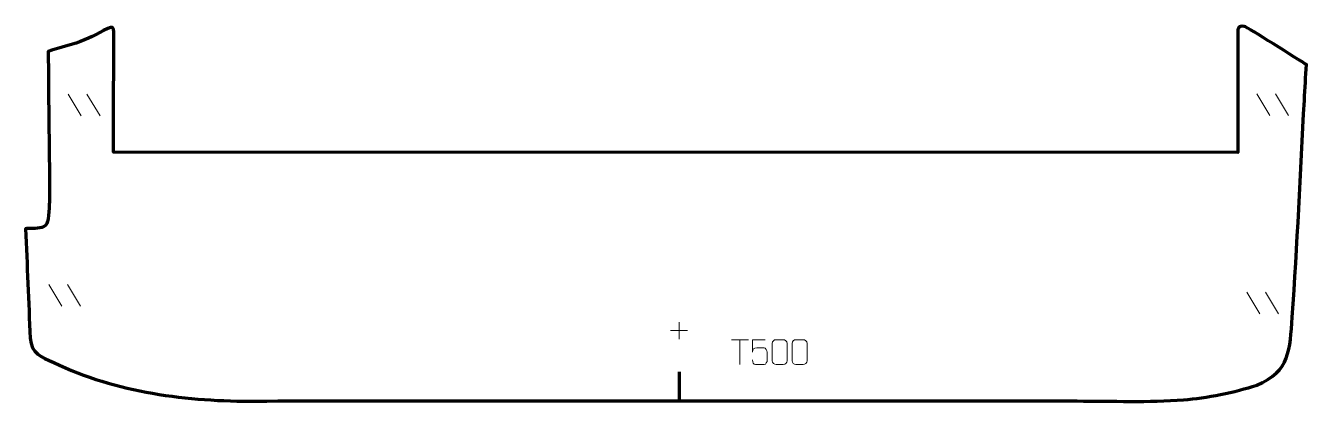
# Model space of a CAD drawing. Header units: millimetres. Extents: x 701 to 1989, y -35 to 344.
import ezdxf

# ---------------------------------------------------------------- set-up
doc = ezdxf.new("R2010")
doc.units = ezdxf.units.MM
doc.header["$MEASUREMENT"] = 0
doc.layers.add('layer 2', color=7, linetype='Continuous')
doc.layers.add('layer 3', color=7, linetype='Continuous')

msp = doc.modelspace()

# ---------------------------------------------------------------- linework, layer by layer
at = {"layer": 'layer 2', "color": 142, "lineweight": 9}
for points in [[(743.8564, 274.9119), (743.8564, 274.9119), (757.0018, 253.0697), (757.0018, 253.0697)], [(743.8564, 274.9119), (743.8564, 274.9119), (757.0018, 253.0697), (757.0018, 253.0697)], [(762.7064, 274.9119), (762.7064, 274.9119), (775.8518, 253.0697), (775.8518, 253.0697)], [(762.7064, 274.9119), (762.7064, 274.9119), (775.8518, 253.0697), (775.8518, 253.0697)], [(1938.7538, 275.4841), (1938.7538, 275.4841), (1951.8991, 253.6419), (1951.8991, 253.6419)], [(1938.7538, 275.4841), (1938.7538, 275.4841), (1951.8991, 253.6419), (1951.8991, 253.6419)], [(1957.6037, 275.4841), (1957.6037, 275.4841), (1970.7491, 253.642), (1970.7491, 253.642)], [(1957.6037, 275.4841), (1957.6037, 275.4841), (1970.7491, 253.642), (1970.7491, 253.642)], [(724.3033, 83.4587), (724.3033, 83.4587), (737.4487, 61.6165), (737.4487, 61.6165)], [(724.3033, 83.4587), (724.3033, 83.4587), (737.4487, 61.6165), (737.4487, 61.6165)], [(743.1533, 83.4587), (743.1533, 83.4587), (756.2987, 61.6166), (756.2987, 61.6166)], [(743.1533, 83.4587), (743.1533, 83.4587), (756.2987, 61.6166), (756.2987, 61.6166)], [(1928.7648, 75.7054), (1928.7648, 75.7054), (1941.9102, 53.8632), (1941.9102, 53.8632)], [(1928.7648, 75.7054), (1928.7648, 75.7054), (1941.9102, 53.8632), (1941.9102, 53.8632)], [(1947.6148, 75.7054), (1947.6148, 75.7054), (1960.7602, 53.8632), (1960.7602, 53.8632)], [(1947.6148, 75.7054), (1947.6148, 75.7054), (1960.7602, 53.8632), (1960.7602, 53.8632)], [(1358.0001, 45.6643), (1358.0001, 45.6643), (1358.0001, 28.5305), (1358.0001, 28.5305)], [(1349.4332, 37.0974), (1349.4332, 37.0974), (1366.567, 37.0974), (1366.567, 37.0974)], [(1410.681, 27.9282), (1410.681, 27.9282), (1427.6494, 27.9282), (1427.6494, 27.9282)], [(1419.1654, 3.0258), (1419.1654, 3.0258), (1419.1654, 27.9518), (1419.1654, 27.9518)]]:
    msp.add_open_spline(points, degree=3, dxfattribs=at)
for points, knots in [([(1444.5312, 27.9298), (1444.5312, 27.9298), (1431.6938, 27.9298), (1431.6938, 27.9298), (1431.6938, 27.9298), (1431.694, 23.7038), (1431.694, 19.4776), (1431.6938, 15.2511), (1431.6938, 15.2511), (1431.6935, 18.5575), (1433.3226, 19.6282), (1436.1316, 19.6886), (1436.1316, 19.6886), (1438.5684, 19.6889), (1441.0052, 19.6889), (1443.4418, 19.6886), (1443.4418, 19.6886), (1445.0897, 19.6954), (1446.563, 17.3175), (1446.5915, 15.2511), (1446.5915, 15.2511), (1446.5912, 12.6666), (1446.5912, 10.0819), (1446.5915, 7.4971), (1446.5915, 7.4971), (1446.6376, 5.5399), (1445.1399, 3.1063), (1443.5157, 3.0479), (1443.5157, 3.0479), (1441.5614, 3.0481), (1436.6719, 3.0481), (1434.717, 3.0479), (1434.717, 3.0479), (1432.8736, 3.039), (1431.7677, 5.0016), (1431.7469, 7.55)], [0, 0, 0, 0, 0.1, 0.1, 0.1, 0.1, 0.2, 0.2, 0.2, 0.2, 0.3, 0.3, 0.3, 0.3, 0.4, 0.4, 0.4, 0.4, 0.5, 0.5, 0.5, 0.5, 0.6, 0.6, 0.6, 0.6, 0.7, 0.7, 0.7, 0.7, 0.8, 0.8, 0.8, 0.8, 1, 1, 1, 1]), ([(1455.5442, 27.9742), (1457.9077, 27.9742), (1460.2716, 27.9742), (1462.6355, 27.9742), (1462.6355, 27.9742), (1464.6138, 28.0098), (1466.6376, 26.5172), (1466.6647, 24.0778), (1466.6647, 24.0778), (1466.6643, 18.3267), (1466.6643, 12.5753), (1466.6647, 6.8235), (1466.6647, 6.8235), (1466.5226, 4.4984), (1464.8182, 3.0178), (1462.6355, 3.0069), (1462.6355, 3.0069), (1460.2657, 3.0073), (1457.8959, 3.0073), (1455.5266, 3.0069), (1455.5266, 3.0069), (1453.5702, 2.9015), (1451.5661, 4.7873), (1451.5774, 6.8061), (1451.5774, 6.8061), (1451.5778, 12.5803), (1451.5778, 18.3541), (1451.5774, 24.1276), (1451.5774, 24.1276), (1451.5817, 26.2672), (1453.3568, 27.9878), (1455.5442, 27.9742)], [0, 0, 0, 0, 0.111111111, 0.111111111, 0.111111111, 0.111111111, 0.222222222, 0.222222222, 0.222222222, 0.222222222, 0.333333333, 0.333333333, 0.333333333, 0.333333333, 0.444444444, 0.444444444, 0.444444444, 0.444444444, 0.555555556, 0.555555556, 0.555555556, 0.555555556, 0.666666667, 0.666666667, 0.666666667, 0.666666667, 0.777777778, 0.777777778, 0.777777778, 0.777777778, 1, 1, 1, 1]), ([(1475.5221, 27.9742), (1477.8856, 27.9742), (1480.2495, 27.9742), (1482.6134, 27.9742), (1482.6134, 27.9742), (1484.5917, 28.0098), (1486.6155, 26.5172), (1486.6425, 24.0778), (1486.6425, 24.0778), (1486.6421, 18.3267), (1486.6421, 12.5753), (1486.6425, 6.8235), (1486.6425, 6.8235), (1486.5005, 4.4984), (1484.796, 3.0178), (1482.6134, 3.0069), (1482.6134, 3.0069), (1480.2436, 3.0073), (1477.8738, 3.0073), (1475.5044, 3.0069), (1475.5044, 3.0069), (1473.5481, 2.9015), (1471.5439, 4.7873), (1471.5553, 6.8061), (1471.5553, 6.8061), (1471.5557, 12.5803), (1471.5557, 18.3541), (1471.5553, 24.1276), (1471.5553, 24.1276), (1471.5596, 26.2672), (1473.3347, 27.9878), (1475.5221, 27.9742)], [0, 0, 0, 0, 0.111111111, 0.111111111, 0.111111111, 0.111111111, 0.222222222, 0.222222222, 0.222222222, 0.222222222, 0.333333333, 0.333333333, 0.333333333, 0.333333333, 0.444444444, 0.444444444, 0.444444444, 0.444444444, 0.555555556, 0.555555556, 0.555555556, 0.555555556, 0.666666667, 0.666666667, 0.666666667, 0.666666667, 0.777777778, 0.777777778, 0.777777778, 0.777777778, 1, 1, 1, 1])]:
    msp.add_open_spline(points, degree=3, knots=knots, dxfattribs=at)
at = {"layer": 'layer 2', "color": 142, "lineweight": 158}
msp.add_open_spline([(1358.0001, -4.2804), (1358.0001, -4.2804), (1358, -33.7309), (1358, -33.7309)], degree=3, dxfattribs=at)
at = {"layer": 'layer 3', "color": 242, "lineweight": 158}
msp.add_open_spline([(1919.5817, 336.69), (1919.9575, 341.5463), (1919.7822, 343.9759), (1926.2242, 343.0613), (1926.2242, 343.0613), (1928.8839, 342.6837), (1981.21, 309.3665), (1988.6291, 304.7342), (1988.6291, 304.7342), (1987.9472, 292.7383), (1987.2652, 280.7424), (1986.5834, 268.7466), (1986.5834, 268.7466), (1982.4529, 196.0867), (1979.7374, 123.0477), (1974.437, 50.5161), (1974.437, 50.5161), (1972.0208, 18.2505), (1972.4887, -3.8988), (1938.6891, -17.6476), (1938.6891, -17.6476), (1917.285, -25.192), (1887.8491, -30.6249), (1865.1923, -32.577), (1865.1923, -32.577), (1830.181, -35.1475), (1793.0844, -33.7571), (1757.8558, -33.7314), (1757.8558, -33.7314), (1726.1433, -33.7314), (1694.4308, -33.7314), (1662.7184, -33.7313), (1662.7184, -33.7313), (1650.3506, -33.7313), (1637.9827, -33.7313), (1625.6149, -33.7312), (1625.6149, -33.7312), (1619.2723, -33.7312), (1612.9298, -33.7312), (1606.5873, -33.7312), (1606.5873, -33.7312), (1581.8516, -33.7312), (1557.1158, -33.7311), (1532.3801, -33.7311), (1532.3801, -33.7311), (1481.9573, -33.731), (1431.5345, -33.7309), (1381.1117, -33.7309), (1381.1117, -33.7309), (1356.0588, -33.7309), (1331.006, -33.7308), (1305.9532, -33.7308), (1305.9532, -33.7308), (1287.2428, -33.7308), (1268.5324, -33.7308), (1249.822, -33.7308), (1249.822, -33.7308), (1249.822, -33.7308), (1248.8707, -33.7308), (1248.8707, -33.7308), (1248.8707, -33.7308), (1248.8707, -33.7308), (1247.9193, -33.7308), (1247.9193, -33.7308), (1247.9193, -33.7308), (1200.3506, -33.7308), (1152.7819, -33.7311), (1105.2131, -33.7313), (1105.2131, -33.7313), (1047.7695, -33.7287), (990.3279, -33.2864), (932.8851, -33.8286), (932.8851, -33.8286), (864.0243, -34.4862), (791.8618, -25.1897), (729.2407, 4.9346), (729.2407, 4.9346), (716.6019, 11.0736), (706.8323, 13.5782), (705.7233, 29.3539), (705.7233, 29.3539), (703.8858, 66.1682), (702.5872, 102.8335), (701.0066, 139.6394), (701.0066, 139.6394), (702.7626, 139.7194), (704.5188, 139.7899), (706.2748, 139.8674), (706.2748, 139.8674), (711.6289, 140.1036), (719.5225, 139.3353), (722.3098, 144.6921), (722.3098, 144.6921), (724.5797, 149.0546), (724.9037, 163.691), (724.9503, 169.1562), (724.9503, 169.1562), (725.209, 199.5114), (724.4668, 230.2866), (724.2104, 260.6854), (724.2104, 260.6854), (724.1577, 267.048), (724.105, 273.4106), (724.0523, 279.7732), (724.0523, 279.7732), (723.947, 292.4983), (723.8416, 305.2235), (723.7362, 317.9486), (723.7362, 317.9486), (733.204, 321.2086), (742.2355, 323.6237), (751.7621, 326.4568), (751.7621, 326.4568), (763.9848, 330.4186), (772.3354, 335.4218), (783.5602, 341.0024), (783.5602, 341.0024), (787.8623, 343.1413), (789.7397, 342.5192), (789.7938, 337.3313), (789.7938, 337.3313), (789.8822, 328.8601), (789.6022, 320.0214), (789.5825, 311.4756), (789.5825, 311.4756), (789.5606, 301.9809), (789.5387, 292.4863), (789.5168, 282.9916), (789.5168, 282.9916), (789.4658, 260.8375), (789.4146, 238.6834), (789.3636, 216.5292), (789.3636, 216.5292), (789.3636, 216.5292), (1919.5817, 216.441), (1919.5817, 216.441), (1919.5817, 216.441), (1919.5817, 216.441), (1919.5817, 336.69), (1919.5817, 336.69)], degree=3, knots=[0, 0, 0, 0, 0.027777778, 0.027777778, 0.027777778, 0.027777778, 0.055555556, 0.055555556, 0.055555556, 0.055555556, 0.083333333, 0.083333333, 0.083333333, 0.083333333, 0.111111111, 0.111111111, 0.111111111, 0.111111111, 0.138888889, 0.138888889, 0.138888889, 0.138888889, 0.166666667, 0.166666667, 0.166666667, 0.166666667, 0.194444444, 0.194444444, 0.194444444, 0.194444444, 0.222222222, 0.222222222, 0.222222222, 0.222222222, 0.25, 0.25, 0.25, 0.25, 0.277777778, 0.277777778, 0.277777778, 0.277777778, 0.305555556, 0.305555556, 0.305555556, 0.305555556, 0.333333333, 0.333333333, 0.333333333, 0.333333333, 0.361111111, 0.361111111, 0.361111111, 0.361111111, 0.388888889, 0.388888889, 0.388888889, 0.388888889, 0.416666667, 0.416666667, 0.416666667, 0.416666667, 0.444444444, 0.444444444, 0.444444444, 0.444444444, 0.472222222, 0.472222222, 0.472222222, 0.472222222, 0.5, 0.5, 0.5, 0.5, 0.527777778, 0.527777778, 0.527777778, 0.527777778, 0.555555556, 0.555555556, 0.555555556, 0.555555556, 0.583333333, 0.583333333, 0.583333333, 0.583333333, 0.611111111, 0.611111111, 0.611111111, 0.611111111, 0.638888889, 0.638888889, 0.638888889, 0.638888889, 0.666666667, 0.666666667, 0.666666667, 0.666666667, 0.694444444, 0.694444444, 0.694444444, 0.694444444, 0.722222222, 0.722222222, 0.722222222, 0.722222222, 0.75, 0.75, 0.75, 0.75, 0.777777778, 0.777777778, 0.777777778, 0.777777778, 0.805555556, 0.805555556, 0.805555556, 0.805555556, 0.833333333, 0.833333333, 0.833333333, 0.833333333, 0.861111111, 0.861111111, 0.861111111, 0.861111111, 0.888888889, 0.888888889, 0.888888889, 0.888888889, 0.916666667, 0.916666667, 0.916666667, 0.916666667, 0.944444444, 0.944444444, 0.944444444, 0.944444444, 1, 1, 1, 1], dxfattribs=at)

doc.saveas('drawing.dxf')
